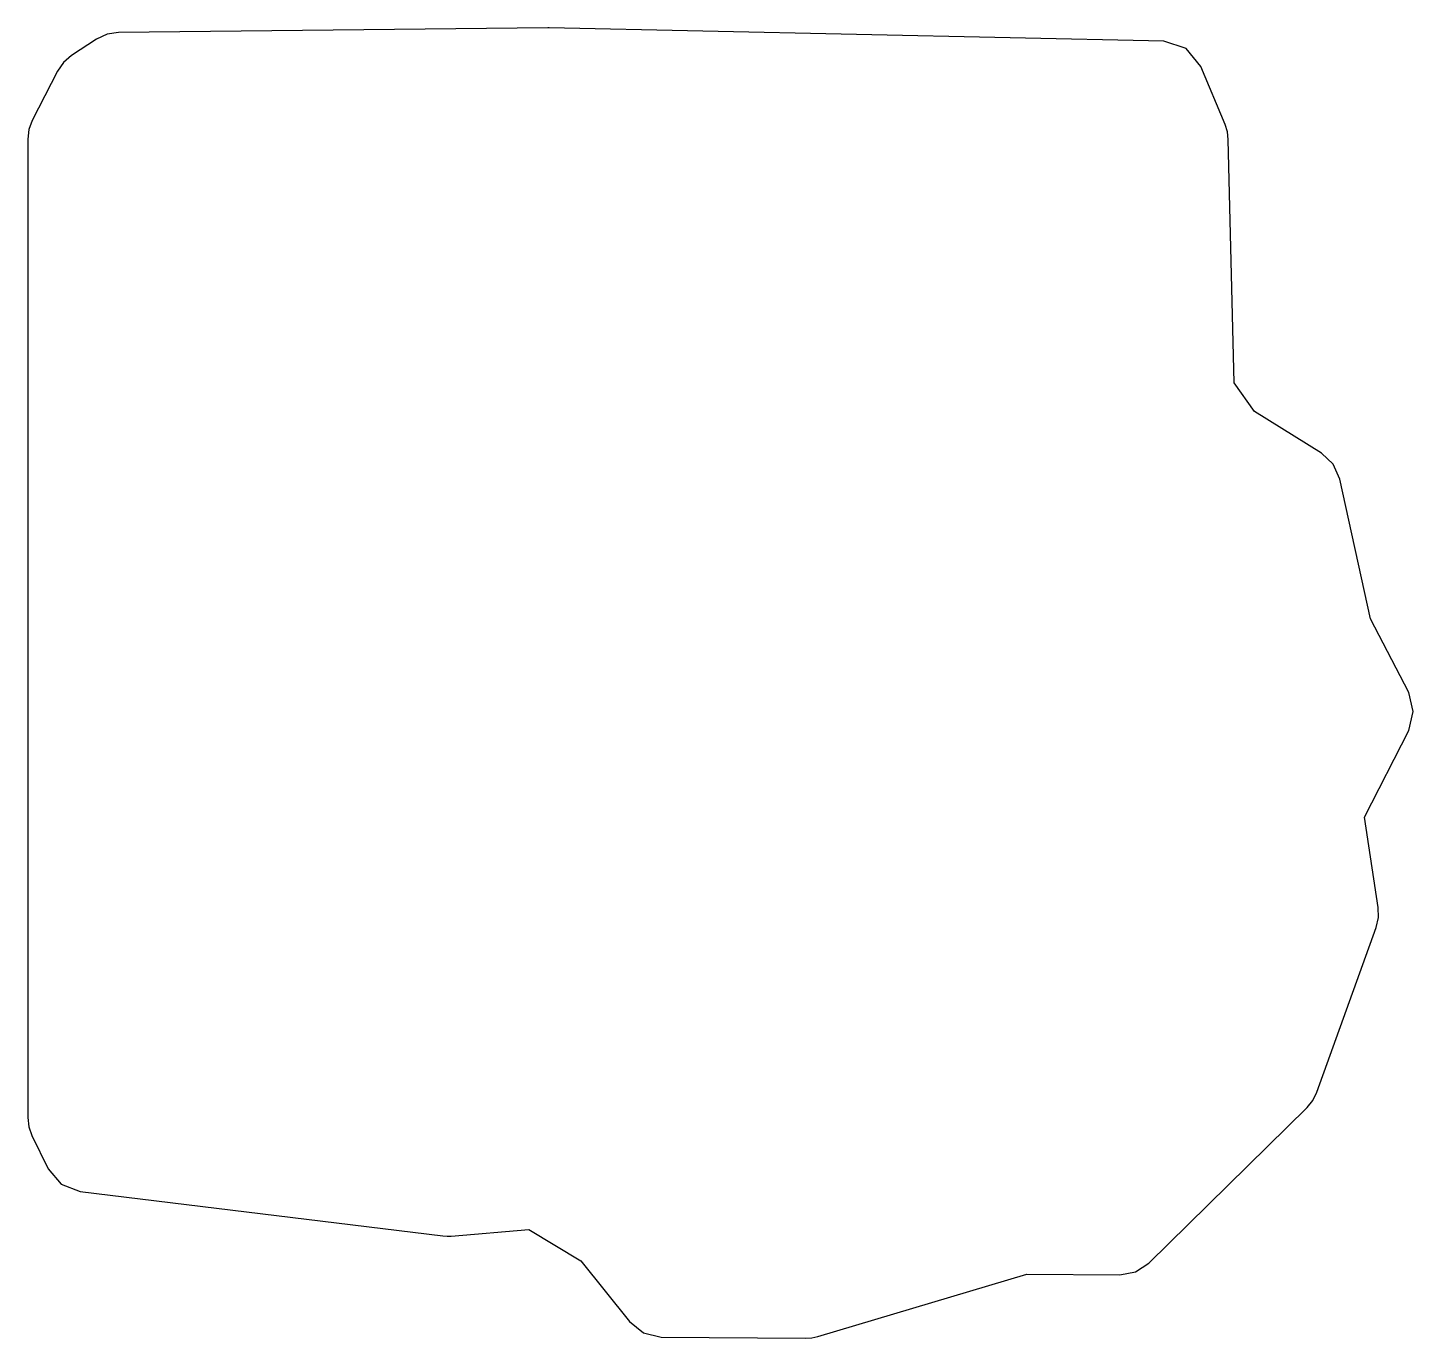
# Model space of a CAD drawing. Header units: millimetres. Extents: x 0 to 33.6, y 0 to 31.8.
import ezdxf

# ---------------------------------------------------------------- set-up
doc = ezdxf.new("R2010")
doc.units = ezdxf.units.MM
doc.layers.add('POCKET', color=7, linetype='Continuous')

msp = doc.modelspace()

# ---------------------------------------------------------------- linework, layer by layer
at = {"layer": 'POCKET'}
for p, q in [((1.923, 31.598), (1.666, 31.478)), ((2.203, 31.641), (1.923, 31.598)), ((12.604, 31.754), (2.203, 31.641)), ((12.62, 31.754), (12.604, 31.754)), ((12.637, 31.754), (12.62, 31.754)), ((27.534, 31.428), (12.637, 31.754)), ((1.666, 31.478), (1.062, 31.083)), ((28.076, 31.254), (27.534, 31.428)), ((28.435, 30.814), (28.076, 31.254)), ((0.866, 30.915), (0.719, 30.701)), ((1.062, 31.083), (0.866, 30.915)), ((0.719, 30.701), (0.109, 29.506)), ((29.023, 29.409), (28.435, 30.814)), ((0.028, 29.286), (0, 29.052)), ((0.109, 29.506), (0.028, 29.286)), ((29.079, 29.232), (29.023, 29.409)), ((29.1, 29.047), (29.079, 29.232)), ((0, 29.052), (0, 5.351)), ((29.241, 23.153), (29.1, 29.047)), ((29.737, 22.458), (29.241, 23.153)), ((31.358, 21.449), (29.737, 22.458)), ((31.646, 21.177), (31.358, 21.449)), ((31.806, 20.814), (31.646, 21.177)), ((32.549, 17.435), (31.806, 20.814)), ((33.473, 15.643), (32.549, 17.435)), ((33.584, 15.187), (33.473, 15.643)), ((33.475, 14.73), (33.584, 15.187)), ((32.401, 12.627), (33.475, 14.73)), ((32.732, 10.441), (32.401, 12.627)), ((32.738, 10.194), (32.732, 10.441)), ((32.684, 9.953), (32.738, 10.194)), ((31.25, 5.965), (32.684, 9.953)), ((31.01, 5.591), (31.151, 5.764)), ((31.151, 5.764), (31.25, 5.965)), ((27.178, 1.823), (31.01, 5.591)), ((0, 5.351), (0.026, 5.125)), ((0.026, 5.125), (0.102, 4.911)), ((0.102, 4.911), (0.495, 4.108)), ((0.495, 4.108), (0.813, 3.733)), ((0.813, 3.733), (1.272, 3.555)), ((1.272, 3.555), (10.063, 2.481)), ((10.063, 2.481), (10.165, 2.473)), ((10.165, 2.473), (10.267, 2.477)), ((10.267, 2.477), (12.148, 2.632)), ((12.148, 2.632), (13.409, 1.876)), ((13.409, 1.876), (14.583, 0.405)), ((26.852, 1.609), (27.178, 1.823)), ((19.15, 0.042), (24.219, 1.555)), ((24.219, 1.555), (26.469, 1.536)), ((26.469, 1.536), (26.852, 1.609)), ((14.583, 0.405), (14.927, 0.13)), ((14.927, 0.13), (15.356, 0.03)), ((15.356, 0.03), (18.855, 0)), ((18.855, 0), (19.004, 0.01)), ((19.004, 0.01), (19.15, 0.042))]:
    msp.add_line(p, q, dxfattribs=at)

doc.saveas('drawing.dxf')
